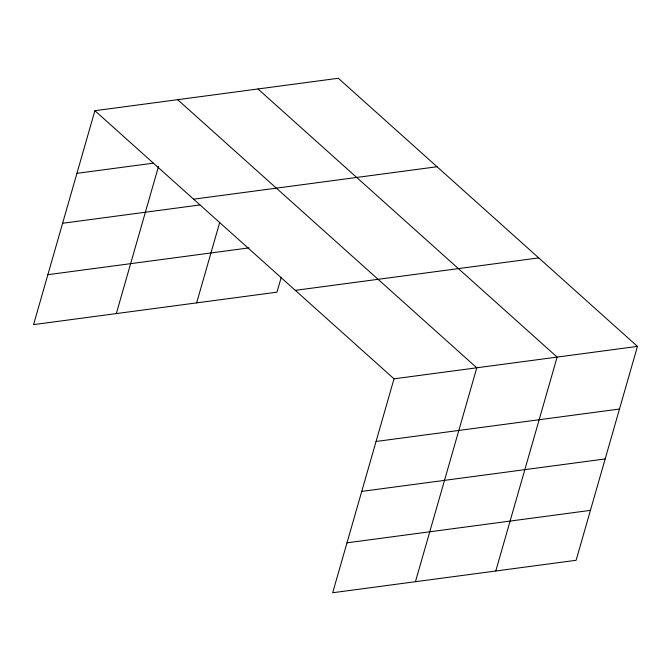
<?xml version="1.0" encoding="UTF-8"?>
<svg xmlns="http://www.w3.org/2000/svg" width="671" height="671" viewBox="0 0 671 671"><rect width="100%" height="100%" fill="white"/><g stroke="black" fill="none" stroke-linecap="round" stroke-linejoin="round"><path stroke-width="1.01" d="M94.888 110.707L394.02 378.83L332.682 592.736L576.112 560.293L637.45 346.387L338.318 78.264L94.888 110.707L33.55 324.613L276.98 292.17L281.275 277.19M116.318 313.583L158.549 166.307M196.645 302.873L219.752 222.294M415.45 581.707L476.787 367.8L177.656 99.677M495.785 570.996L557.115 357.098L257.983 88.975M76.922 173.344L153.483 163.145M193.6 199.186L437.031 166.744M62.613 223.267L199.958 204.957M47.867 274.691L249.067 247.876M295.307 290.35L538.738 257.907M394.02 378.83L637.45 346.387M376.054 441.476L619.492 409.025M361.744 491.39L605.175 458.947M346.999 542.822L590.43 510.371"/></g></svg>
